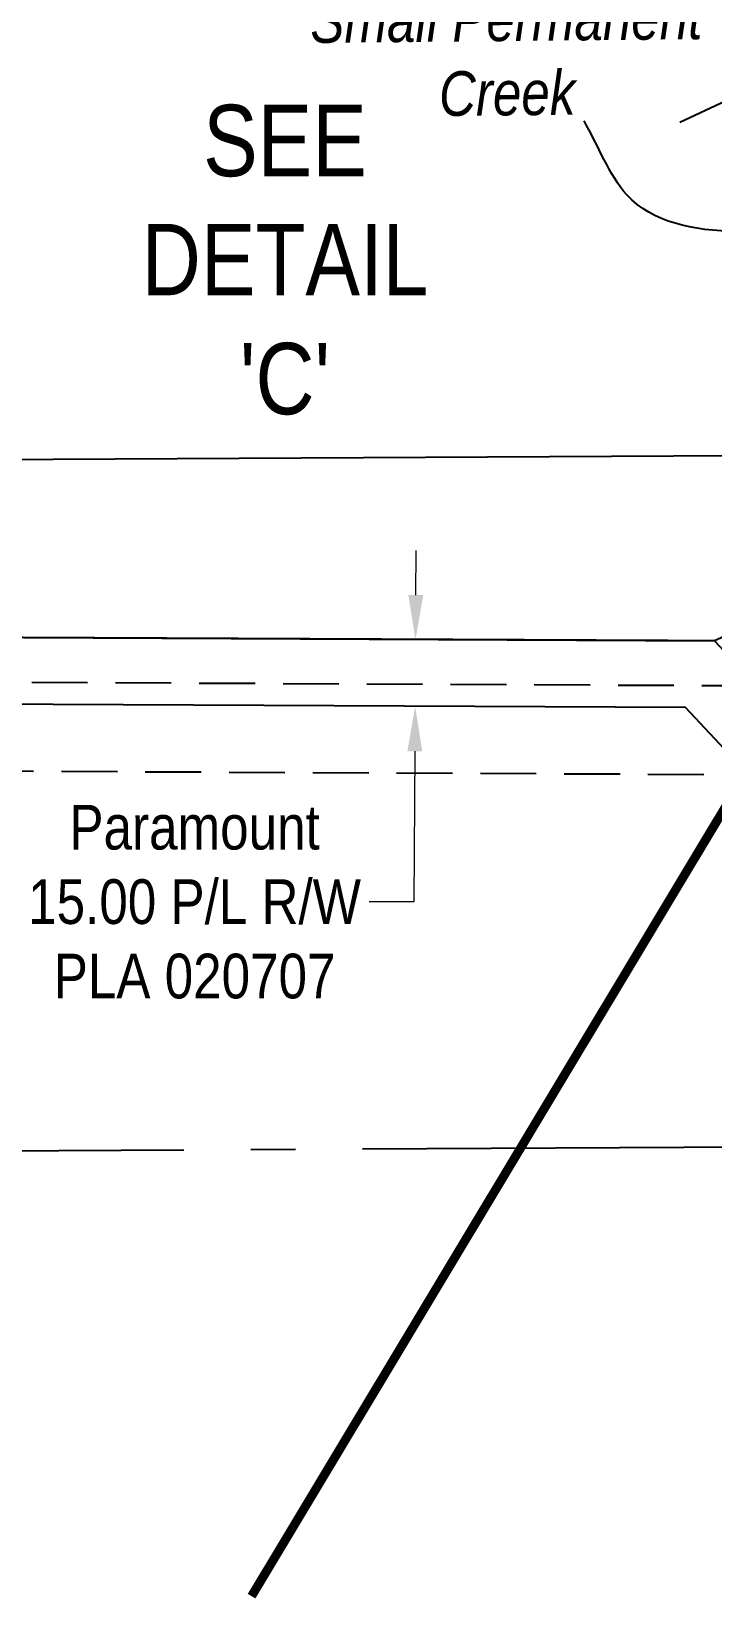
# Model space of a CAD drawing. Extents: x 521099 to 549685, y 6023217 to 6034691.
# Drawn here: x 525331.1 to 525483.6, y 6028753.4 to 6029104.9 of the extents above; entities that cross this region are included whole.
import ezdxf

# ---------------------------------------------------------------- set-up
doc = ezdxf.new("R2010")
doc.units = 0
doc.header["$LTSCALE"] = 5
doc.header["$PDSIZE"] = 0.5
for name, pattern in [('DASHDOT2', [12.7, 6.35, -3.175, 0, -3.175]), ('foc-ACCESSROAD', [3.75, 2.5, -1.25]), ('foc-QUARTERLINE', [33, 25, -3, 2, -3])]:
    doc.linetypes.add(name, pattern=pattern)
doc.layers.get('Defpoints').update_dxf_attribs({"color": 9})
for name, color, linetype in [('AS-WILDLIFE', 131, 'DASHDOT2'), ('DETAIL-T', 7, 'Continuous'), ('F-AR', 190, 'foc-ACCESSROAD'), ('F-RW', 190, 'Continuous'), ('L-QSEC', 8, 'foc-QUARTERLINE'), ('T-SLOPE', 48, 'Continuous'), ('T-WATER-T', 170, 'Continuous')]:
    doc.layers.add(name, color=color, linetype=linetype)
doc.layers.add('F-RW-T', color=190, linetype='Continuous', lineweight=9)
doc.styles.add('80CG', font='ARIALN.TTF', dxfattribs={"height": 10})
doc.styles.add('80L', font='ARIALN.TTF', dxfattribs={"height": 10})
doc.dimstyles.new('Compass 5 000', dxfattribs={"dimscale": 5, "dimtxt": 9, "dimasz": 2, "dimexe": 0.2, "dimexo": 0.0625, "dimgap": 0.5, "dimtad": 0, "dimtih": 1, "dimtoh": 1, "dimzin": 0, "dimdsep": 46, "dimtxsty": '80CG', "dimcen": 0.1, "dimse1": 1, "dimse2": 1, "dimclrd": 256, "dimclrt": 256, "dimaunit": 1, "dimadec": 4, "dimazin": 0, "dimtfac": 0.06, "dimtofl": 0, "dimtmove": 0, "dimatfit": 1, "dimfxl": 0.2, "dimtolj": 1, "dimtzin": 0, "dimlwd": -1, "dimarcsym": 0})

# ---------------------------------------------------------------- blocks, each defined once
blk = doc.blocks.new('*D441')
at = {"layer": 'Defpoints', "color": 0, "transparency": 16777216}
for p in [(525392.63, 6028968.77), (525417.12, 6028968.62), (525392.54, 6028953.79)]:
    blk.add_point(p, dxfattribs=at)
at = {"layer": 'F-RW-T', "transparency": 16777216}
for p, q in [((525417.18, 6028978.62), (525417.24, 6028988.62)), ((525416.97, 6028943.64), (525416.76, 6028909.89)), ((525416.76, 6028909.89), (525406.76, 6028909.89))]:
    blk.add_line(p, q, dxfattribs=at)
for points in [[(525415.51, 6028978.63), (525418.85, 6028978.61), (525417.12, 6028968.62)], [(525415.3, 6028943.65), (525418.63, 6028943.63), (525417.03, 6028953.64)]]:
    blk.add_solid(points, dxfattribs=at)
at = {"layer": 'F-RW-T', "transparency": 16777216, "insert": (525367.67, 6028909.89), "char_height": 10, "attachment_point": 5, "style": '80CG'}
blk.add_mtext('\\A1;Paramount\\P15.00 P/L R/W\\PPLA 020707', dxfattribs=at)

msp = doc.modelspace()

# ---------------------------------------------------------------- linework, layer by layer
at = {"layer": 'AS-WILDLIFE', "const_width": 1.999, "flags": 128}
msp.add_lwpolyline([(525380.421, 6028754.41), (526227.199, 6030165.708)], dxfattribs=at)
at = {"layer": 'F-AR', "flags": 128}
msp.add_lwpolyline([(524959.326, 6028789.444), (525106.83, 6028960.167), (525490.203, 6028958.338), (525509.166, 6028976.089), (525623.941, 6028974.416), (525623.649, 6028954.428), (525516.939, 6028955.984), (525498.059, 6028938.311), (525115.938, 6028940.133), (525064.243, 6028880.301)], dxfattribs=at)
at = {"layer": 'F-RW'}
for points in [[(525058.075, 6029007.55), (525516.541, 6029010.014), (525598.741, 6029009.41), (525613.733, 6029009.3), (525626.462, 6029009.206), (525783.377, 6029005.955), (525859.424, 6029006.537), (525887.561, 6029006.753), (525889.583, 6029006.768), (525912.182, 6029006.942), (525922.613, 6029007.021), (525947.255, 6029007.21), (525948.377, 6029007.219), (526017.714, 6029007.75), (526089.6, 6029004.858), (526359.844, 6029002.418), (526362.296, 6029002.396), (526368.228, 6029002.343), (526577.537, 6029000.453), (526622.506, 6029000.366), (526680.913, 6029000.252), (526738.121, 6029000.141), (526753.824, 6029000.079), (527055.669, 6028988.672)], [(527069.591, 6028956.262), (526872.317, 6028956.138), (526770.366, 6028960.975), (526745.467, 6028967.493), (526681.105, 6028967.519), (526575.298, 6028967.359), (526349.176, 6028969.342), (525973.13, 6028971.976), (525949.018, 6028970.596), (525938.574, 6028970.602), (525914.135, 6028970.306), (525889.791, 6028970.097), (525859.633, 6028969.837), (525770.636, 6028969.072), (525613.219, 6028969.529), (525603.216, 6028969.559), (525603.259, 6028974.777), (525593.96, 6028974.868), (525503.202, 6028976.938), (525484.064, 6028968.362), (525473.557, 6028968.412), (525104.776, 6028970.164)]]:
    msp.add_lwpolyline(points, dxfattribs=at)
at = {"layer": 'F-RW', "flags": 128}
msp.add_lwpolyline([(524958.327, 6028970.87), (525484.064, 6028968.362), (525564.029, 6028882.941), (525622.723, 6028869.477), (525619.371, 6028854.865), (525556.213, 6028869.352), (525477.534, 6028953.401), (524958.41, 6028955.877)], dxfattribs=at)
at = {"layer": 'L-QSEC', "flags": 128}
msp.add_lwpolyline([(525860.274, 6028856.896), (525093.524, 6028852.841)], dxfattribs=at)
at = {"layer": 'T-SLOPE', "flags": 128}
msp.add_lwpolyline([(525476.306, 6029084.519), (525486.473, 6029089.33), (525501.12, 6029086.704), (525521.439, 6029087.37), (525533.148, 6029088.45), (525545.519, 6029094.992), (525559.244, 6029096.695), (525568.61, 6029097.718), (525582.498, 6029100.475), (525591.174, 6029104.751), (525600.951, 6029105.36), (525617.474, 6029106.156), (525625.057, 6029103.823), (525627.895, 6029104.727), (525635.853, 6029111.283), (525650.023, 6029120.797), (525658.702, 6029120.686), (525666.742, 6029131.709)], dxfattribs=at)

# ---------------------------------------------------------------- texts
at = {"layer": 'DETAIL-T', "color": 3, "insert": (525387.905, 6029053.646), "char_height": 15.9917, "width": 63.60313, "attachment_point": 5, "style": '80CG'}
msp.add_mtext("SEE\\PDETAIL\\P'C'", dxfattribs=at)
at = {"layer": 'T-WATER-T', "insert": (525392.642, 6029112.245), "char_height": 9.98668, "width": 89.11927, "attachment_point": 1, "rotation": 0.56433, "style": '80L'}
msp.add_mtext('\\pi0.8696;{\\fArial Narrow|b0|i1|c0|p34;Small Permanent \\P\\pi29.518;Creek}', dxfattribs=at)

# ---------------------------------------------------------------- dimensions: what is measured, and where the dimension line sits
at = {"layer": 'F-RW-T'}
dim = msp.add_linear_dim(base=(525417.119, 6028968.622), p1=(525392.542, 6028953.793), p2=(525392.634, 6028968.771), angle=89.65005, text='Paramount\\P15.00 P/L R/W\\PPLA 020707', dimstyle='Compass 5 000', dxfattribs=at)
dim.commit()
dim.dimension.update_dxf_attribs({"geometry": '*D441', "text_midpoint": (525367.675, 6028909.891), "dimtype": 161})

# ---------------------------------------------------------------- leaders
at = {"layer": 'T-WATER-T', "path_type": 1}
msp.add_leader([(525518.722, 6029058.693), (525464.436, 6029068.257), (525454.832, 6029084.836)], dimstyle='Compass 5 000', override={"dimgap": 0.5, "dimtad": 0}, dxfattribs=at)

doc.saveas('drawing.dxf')
